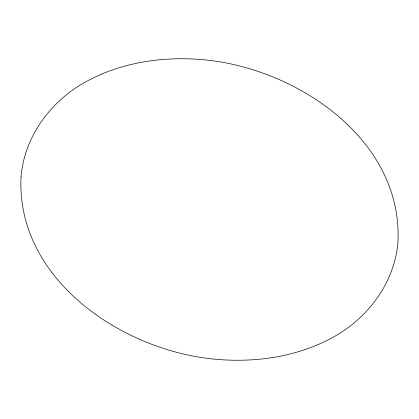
<?xml version="1.0" encoding="UTF-8"?>
<svg xmlns="http://www.w3.org/2000/svg" width="419" height="419" viewBox="0 0 419 419"><rect width="100%" height="100%" fill="white"/><g stroke="black" fill="none" stroke-linecap="round" stroke-linejoin="round"><path stroke-width="0.63" d="M21.076 176.436C15.807 277.184 117.828 347.482 208.479 358.507C252.725 363.792 299.365 357.48 338.039 334.383C370.459 314.774 394.656 280.835 397.924 242.564C403.193 141.816 301.172 71.518 210.521 60.493C166.275 55.208 119.635 61.52 80.961 84.617C48.541 104.226 24.344 138.165 21.076 176.436"/></g></svg>
